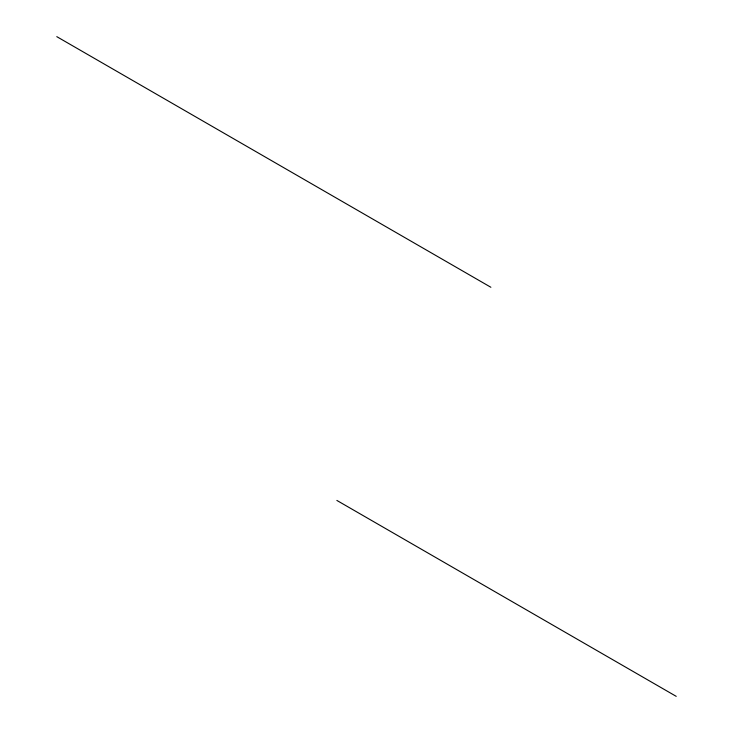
<?xml version="1.0" encoding="UTF-8"?>
<svg xmlns="http://www.w3.org/2000/svg" width="733" height="733" viewBox="0 0 733 733"><rect width="100%" height="100%" fill="white"/><g stroke="black" fill="none" stroke-linecap="round" stroke-linejoin="round"><path stroke-width="1.1" d="M56.78 36.65L490.881 287.272M336.868 500.428L676.22 696.35"/></g></svg>
